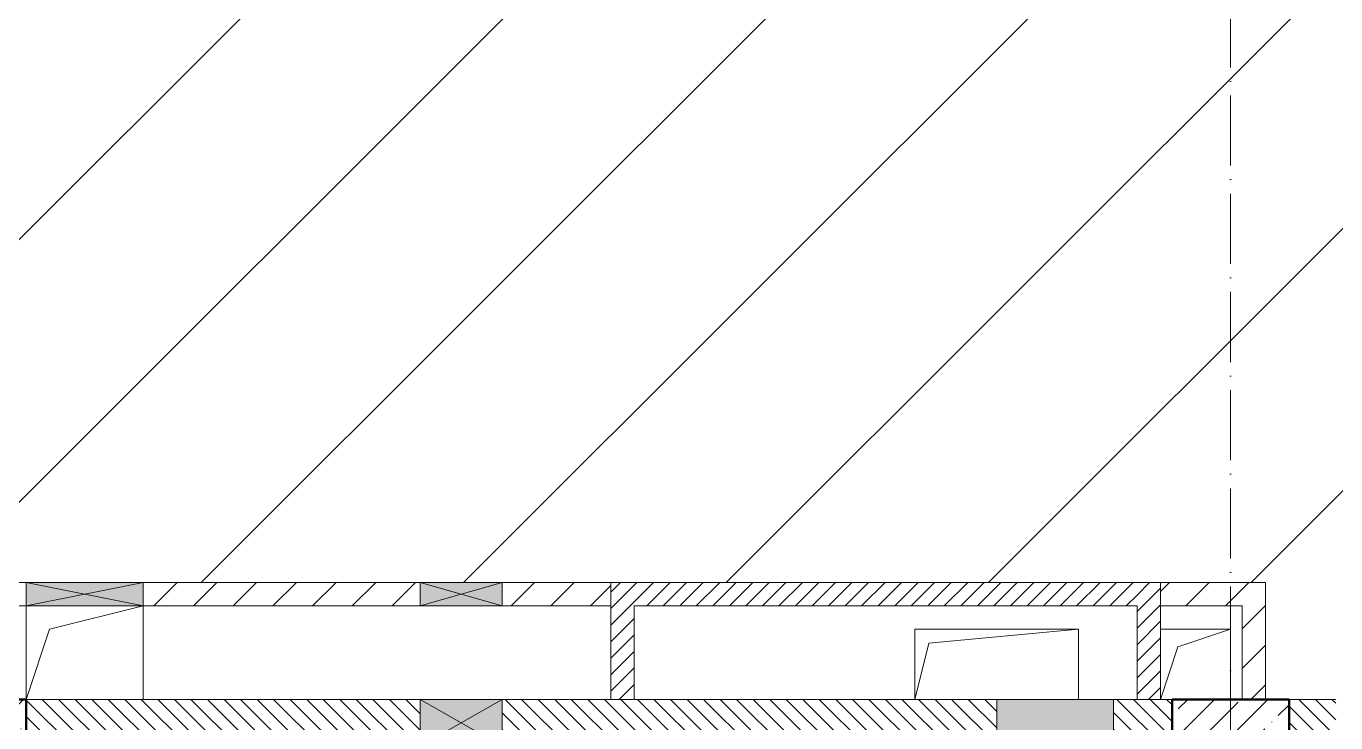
# Model space of a CAD drawing. Header units: millimetres. Extents: x -17017 to 628417, y -109036 to 199237.
# Drawn here: x 594568 to 600168, y 142865 to 145845 of the extents above; entities that cross this region are included whole.
import ezdxf

# ---------------------------------------------------------------- set-up
doc = ezdxf.new("R2010")
doc.units = ezdxf.units.MM
doc.linetypes.add('50_200_ШТРИХ_1Т_ш5_п1_п1_', pattern=[700, 500, -100, 0, -100])
for name, color, linetype, lineweight in [('3.1) ЖБ окна 1.2 м', 102, 'Continuous', 30), ('A-DETL-GENF-OTLN', 7, 'Continuous', 9), ('A-FLOR-____-OTLN', 7, 'Continuous', 9), ('A-GENM-____-OTLN', 7, 'Continuous', 9), ('A-GLAZ-____-OTLN', 7, 'Continuous', 9), ('A-WALL-____-MCUT', 7, 'Continuous', 13), ('A-WALL-____-PATT-1', 7, 'Continuous', 9), ('A-WALL-FNSH-MCUT-1', 7, 'Continuous', 9), ('S-COLS-____-MCUT', 7, 'Continuous', 50), ('S-COLS-____-OTLN', 7, 'Continuous', 9), ('S-GRID-____-OTLN-1', 7, '50_200_ШТРИХ_1Т_ш5_п1_п1_', 9), ('стяжа', 7, 'Continuous', 30)]:
    doc.layers.add(name, color=color, linetype=linetype, lineweight=lineweight)
pattern_1 = [(135, (516567.8, 90784.41), (-35.35534, -35.35534), [])]
pattern_2 = [(45, (516567.8, 90784.41), (-84.85281, 84.85281), [])]
pattern_3 = [(45, (516567.8, 90784.41), (-35.35534, 35.35534), [])]

# ---------------------------------------------------------------- blocks, each defined once
blk = doc.blocks.new('BSC_Колонна _Прямоугольная - 500х500-V36-АР1_План отверстий 2 этажа в осях 1-64_Ю-ЯЯ')
at = {"layer": 'S-COLS-____-OTLN'}
h = blk.add_hatch(dxfattribs=at)
h.set_pattern_fill('FP_46', color=256, style=0, pattern_type=2)
h.set_pattern_definition([(45, (-83150, -51931.04), (-114.04925, 114.04925), []), (45, (-83035.95, -51931.04), (-114.04925, 114.04925), [201.613, -40.323, 3.353, -36.97])])
h.paths.add_polyline_path([(-250, -250), (250, -250), (250, 250), (-250, 250)], flags=0)
at = {"layer": 'S-COLS-____-MCUT'}
for p, q in [((250, 250), (-250, 250)), ((-250, 250), (-250, -250)), ((250, -250), (250, 250)), ((-250, -250), (250, -250))]:
    blk.add_line(p, q, dxfattribs=at)
blk = doc.blocks.new('BSC_Колонна _Прямоугольная - 500х500-25978818-АР1_План отверстий 2 этажа в осях 1-64_Ю-ЯЯ')
at = {"layer": 'S-COLS-____-OTLN'}
h = blk.add_hatch(dxfattribs=at)
h.set_pattern_fill('FP_66', color=256, style=0, pattern_type=2)
h.set_pattern_definition([(45, (-77750, -51931.04), (-114.04925, 114.04925), []), (45, (-77635.95, -51931.04), (-114.04925, 114.04925), [201.613, -40.323, 3.353, -36.97])])
h.paths.add_polyline_path([(-250, -250), (250, -250), (250, 250), (-250, 250)], flags=0)
at = {"layer": 'S-COLS-____-MCUT'}
for p, q in [((250, 250), (-250, 250)), ((-250, 250), (-250, -250)), ((250, -250), (250, 250)), ((-250, -250), (250, -250))]:
    blk.add_line(p, q, dxfattribs=at)
blk = doc.blocks.new('AR_Отверстие Ниша - Лючок-32401948-АР1_План отверстий 2 этажа в осях 1-64_Ю-ЯЯ')
at = {"layer": 'A-GLAZ-____-OTLN'}
blk.add_hatch(color=256, dxfattribs=at).paths.add_polyline_path([(250, -100), (250, 100), (-250, 100), (-250, -100)], flags=0)
for p, q in [((250, 100), (-250, 100)), ((-250, 100), (-250, -100)), ((250, -100), (250, 100)), ((-250, -100), (250, -100))]:
    blk.add_line(p, q, dxfattribs=at)
blk = doc.blocks.new('AR_Отверстие прямоугольное _в плите_ - AR_Отверстие прямоугольное _в плите_-30459430-АР1_План отверстий 2 этажа в осях 1-64_Ю-ЯЯ')
at = {"layer": 'A-GENM-____-OTLN'}
for p, q in [((350, 150), (-350, 150)), ((-350, 150), (-350, -150)), ((-290, 90), (350, 150)), ((350, -150), (350, 150)), ((-350, -150), (-290, 90))]:
    blk.add_line(p, q, dxfattribs=at)
blk = doc.blocks.new('AR_Отверстие прямоугольное _в плите_ - AR_Отверстие прямоугольное _в плите_-30552814-АР1_План отверстий 2 этажа в осях 1-64_Ю-ЯЯ')
at = {"layer": 'A-GENM-____-OTLN'}
for p, q in [((-250, 200), (-250, -200)), ((-150, 100), (250, 200)), ((250, -200), (250, 200)), ((-250, -200), (-150, 100))]:
    blk.add_line(p, q, dxfattribs=at)
blk = doc.blocks.new('AR_Отверстие прямоугольное _в плите_ - AR_Отверстие прямоугольное _в плите_-30459338-АР1_План отверстий 2 этажа в осях 1-64_Ю-ЯЯ')
at = {"layer": 'A-GENM-____-OTLN'}
for p, q in [((150, 150), (-150, 150)), ((-75, 75), (150, 150)), ((150, -150), (150, 150)), ((-150, -150), (-75, 75))]:
    blk.add_line(p, q, dxfattribs=at)
blk = doc.blocks.new('AR_Отверстие прямоугольное _в стене__БезПР - AR_Отверстие прямоугольное _в стене__БезПР-36788828-АР1_План отверстий 2 этажа в осях 1-64_Ю-ЯЯ')
at = {"layer": 'A-GLAZ-____-OTLN'}
blk.add_hatch(color=256, dxfattribs=at).paths.add_polyline_path([(-250, 50), (-250, -50), (250, -50), (250, 50)], flags=0)
at = {"layer": 'A-DETL-GENF-OTLN'}
for p, q in [((-250, -50), (-250, 50)), ((-250, 50), (250, 50)), ((250, 50), (-250, -50)), ((-250, 50), (250, -50)), ((250, 50), (-250, 50)), ((-250, 50), (-250, -50)), ((250, 50), (250, -50)), ((250, -50), (250, 50)), ((250, -50), (-250, -50)), ((-250, -50), (250, -50))]:
    blk.add_line(p, q, dxfattribs=at)
at = {"layer": 'A-GLAZ-____-OTLN'}
blk.add_line((250, 50), (-250, 50), dxfattribs=at)
blk = doc.blocks.new('AR_Отверстие прямоугольное _в стене_ - AR_Отверстие прямоугольное _в стене__ОВ-36832991-АР1_План отверстий 2 этажа в осях 1-64_Ю-ЯЯ')
at = {"layer": 'A-GLAZ-____-OTLN'}
blk.add_hatch(color=256, dxfattribs=at).paths.add_polyline_path([(-175, 50), (-175, -50), (175, -50), (175, 50)], flags=0)
at = {"layer": 'A-DETL-GENF-OTLN'}
for p, q in [((-175, -50), (-175, 50)), ((-175, 50), (175, 50)), ((175, 50), (-175, -50)), ((-175, 50), (175, -50)), ((175, 50), (-175, 50)), ((-175, 50), (-175, -50)), ((175, 50), (175, -50)), ((175, -50), (175, 50)), ((175, -50), (-175, -50)), ((-175, -50), (175, -50))]:
    blk.add_line(p, q, dxfattribs=at)
blk = doc.blocks.new('AR_Отверстие прямоугольное _в стене__БезПР - AR_Отверстие прямоугольное _в стене__БезПР-36789443-АР1_План отверстий 2 этажа в осях 1-64_Ю-ЯЯ')
at = {"layer": 'A-GLAZ-____-OTLN'}
blk.add_hatch(color=256, dxfattribs=at).paths.add_polyline_path([(175, -100), (175, 100), (-175, 100), (-175, -100)], flags=0)
at = {"layer": 'A-DETL-GENF-OTLN'}
for p, q in [((-175, -100), (-175, 100)), ((-175, 100), (175, 100)), ((175, 100), (-175, -100)), ((-175, 100), (175, -100)), ((175, 100), (-175, 100)), ((-175, 100), (-175, -100)), ((175, 100), (175, -100)), ((175, -100), (175, 100)), ((175, -100), (-175, -100)), ((-175, -100), (175, -100))]:
    blk.add_line(p, q, dxfattribs=at)
at = {"layer": 'A-GLAZ-____-OTLN'}
blk.add_line((175, 100), (-175, 100), dxfattribs=at)
blk = doc.blocks.new('2этаж')
at = {"layer": 'S-GRID-____-OTLN-1', "color": 251, "ltscale": 0.6, "true_color": 0x636466}
blk.add_line((67558.3, 549908.8), (67558.3, 498997), dxfattribs=at)

msp = doc.modelspace()

# ---------------------------------------------------------------- hatches: boundary and pattern name
at = {"layer": 'A-WALL-____-PATT-1'}
h = msp.add_hatch(dxfattribs=at)
h.set_pattern_fill('FP_4', color=256, style=0, pattern_type=2)
h.set_pattern_definition(pattern_2)
h.paths.add_polyline_path([(596090.1, 143365.5), (596252.8, 143365.5), (596252.8, 143465.5), (595067.8, 143465.5), (595067.8, 143365.5)], flags=0)
h.paths.add_polyline_path([(597067.8, 143365.5), (597067.8, 143465.5), (596602.8, 143465.5), (596602.8, 143365.5)], flags=0)
h.paths.add_polyline_path([(594322.6, 143365.5), (594567.8, 143365.5), (594567.8, 143465.5), (594067.8, 143465.5), (594067.8, 143365.5), (594167.8, 143365.5)], flags=0)
h = msp.add_hatch(dxfattribs=at)
h.set_pattern_fill('FP_5', color=256, style=0, pattern_type=2)
h.set_pattern_definition(pattern_3)
h.paths.add_polyline_path([(599317.8, 143365.5), (599317.8, 143465.5), (597067.8, 143465.5), (597067.8, 143365.5), (597857.6, 143365.5)], flags=0)
h = msp.add_hatch(dxfattribs=at)
h.set_pattern_fill('FP_5', color=256, style=0, pattern_type=2)
h.set_pattern_definition(pattern_3)
h.paths.add_polyline_path([(599417.8, 142965.5), (599417.8, 143465.5), (599317.8, 143465.5), (599317.8, 142965.5)], flags=0)
h = msp.add_hatch(dxfattribs=at)
h.set_pattern_fill('FP_4', color=256, style=0, pattern_type=2)
h.set_pattern_definition(pattern_2)
h.paths.add_polyline_path([(599417.8, 143365.5), (599767.8, 143365.5), (599767.8, 143465.5), (599417.8, 143465.5)], flags=0)
h = msp.add_hatch(dxfattribs=at)
h.set_pattern_fill('FP_4', color=256, style=0, pattern_type=2)
h.set_pattern_definition(pattern_2)
h.paths.add_polyline_path([(599867.8, 142965.5), (599867.8, 143465.5), (599767.8, 143465.5), (599767.8, 142965.5)], flags=0)
h = msp.add_hatch(dxfattribs=at)
h.set_pattern_fill('FP_5', color=256, style=0, pattern_type=2)
h.set_pattern_definition(pattern_3)
h.paths.add_polyline_path([(597167.8, 142965.5), (597167.8, 143365.5), (597067.8, 143365.5), (597067.8, 142965.5)], flags=0)
h = msp.add_hatch(dxfattribs=at)
h.set_pattern_fill('FP_6', color=256, style=0, pattern_type=2)
h.set_pattern_definition(pattern_1)
h.paths.add_polyline_path([(598717.8, 142765.5), (598717.8, 142965.5), (596602.8, 142965.5), (596602.8, 142765.5), (597857.6, 142765.5)], flags=0)
h.paths.add_polyline_path([(599467.8, 142765.5), (599467.8, 142965.5), (599217.8, 142965.5), (599217.8, 142765.5)], flags=0)
h.paths.add_polyline_path([(596252.8, 142765.5), (596252.8, 142965.5), (594567.8, 142965.5), (594567.8, 142765.5), (596090.1, 142765.5)], flags=0)
h = msp.add_hatch(dxfattribs=at)
h.set_pattern_fill('FP_6', color=256, style=0, pattern_type=2)
h.set_pattern_definition(pattern_1)
h.paths.add_polyline_path([(604232.8, 142765.5), (604232.8, 142965.5), (602977.8, 142965.5), (602977.8, 142765.5)], flags=0)
h.paths.add_polyline_path([(601392.6, 142765.5), (602277.8, 142765.5), (602277.8, 142965.5), (600867.8, 142965.5), (600867.8, 142765.5)], flags=0)
h.paths.add_polyline_path([(599967.8, 142765.5), (600167.8, 142765.5), (600167.8, 142965.5), (599967.8, 142965.5)], flags=0)
at = {"layer": 'стяжа'}
h = msp.add_hatch(dxfattribs=at)
h.set_pattern_fill('ANSI31', color=5, scale=250)
h.set_pattern_definition([(45, (473308.1, 27070.75), (-561.266, 561.266), [])])
h.paths.add_polyline_path([(594067.8, 142315.5), (594067.8, 142465.5), (594067.8, 142965.5), (594067.8, 143465.5), (594567.8, 143465.5), (595067.8, 143465.5), (596252.8, 143465.5), (596602.8, 143465.5), (599867.8, 143465.5), (599867.8, 142965.5), (599967.8, 142965.5), (600167.8, 142965.5), (600867.8, 142965.5), (602277.8, 142965.5), (602977.8, 142965.5), (604232.8, 142965.5), (604232.8, 145965.5), (604117.8, 145965.5), (604067.8, 145965.5), (603677.8, 145965.5), (603227.8, 145965.5), (602992.8, 145965.5), (602992.8, 145959.5), (602923.8, 145959.5), (602917.8, 145959.5), (602842.8, 145959.5), (602492.8, 145965.5), (602492.8, 145959.5), (602417.8, 145959.5), (602411.8, 145959.5), (602342.8, 145959.5), (602027.8, 145965.5), (601577.8, 145965.5), (601342.8, 145965.5), (601342.8, 145959.5), (601273.8, 145959.5), (601267.8, 145959.5), (601192.8, 145959.5), (600467.8, 145965.5), (600167.8, 145965.5), (599967.8, 145965.5), (599467.8, 145965.5), (597527.8, 145965.5), (597177.8, 145965.5), (596842.8, 145965.5), (596842.8, 145959.5), (596767.8, 145959.5), (596761.8, 145959.5), (596692.8, 145959.5), (595842.8, 145965), (595842.8, 145959.5), (595773.8, 145959.5), (595767.8, 145959.5), (595692.8, 145959.5), (594567.8, 145965.5), (594067.8, 145965.5), (593917.8, 145965.5), (593217.8, 145965.5), (593092.8, 145965.5), (593092.8, 145959.5), (593017.8, 145959.5), (593011.8, 145959.5), (592942.8, 145959.5), (592717.8, 145965.5), (592017.8, 145965.5), (591942.8, 145965.5), (591942.8, 145959.5), (591873.8, 145959.5), (591867.8, 145959.5), (591792.8, 145959.5), (591567.8, 145965.5), (591567.8, 145915.5), (591567.8, 145415.5), (591517.8, 145415.5), (591517.8, 145315.5), (591317.8, 145315.5), (591317.8, 145240.5), (591323.8, 145240.5), (591323.8, 145165.5), (591317.8, 143365.5), (591323.8, 143365.5), (591323.8, 143290.5), (591317.8, 142965.5), (591567.8, 142965.5), (591567.8, 142465.5), (591517.8, 142465.5), (591517.8, 142365.5), (591317.8, 142365.5), (591317.8, 142240.5), (591323.8, 142240.5), (591323.8, 142165.5), (591317.8, 140365.5), (591323.8, 140365.5), (591323.8, 140290.5), (591317.8, 139240.5), (591323.8, 139240.5), (591323.8, 139165.5), (591317.8, 137365.5), (591323.8, 137365.5), (591323.8, 137290.5), (591317.8, 137215.5), (591567.8, 137215.5), (591567.8, 136715.5), (591517.8, 136715.5), (591517.8, 136615.5), (591317.8, 136615.5), (591317.8, 136240.5), (591323.8, 136240.5), (591323.8, 136165.5), (591317.8, 134365.5), (591323.8, 134365.5), (591323.8, 134290.5), (591317.8, 134265.5), (591567.8, 134265.5), (591567.8, 133965.5), (594067.8, 133965.5), (594067.8, 134265.5), (594567.8, 134265.5), (594567.8, 133965.5), (599467.8, 133965.5), (599467.8, 134265.5), (599967.8, 134265.5), (599967.8, 133965.5), (601442.8, 133965.5), (601442.8, 133971.5), (601517.8, 133971.5), (603517.8, 133965.5), (603517.8, 133971.5), (603592.8, 133971.5), (605317.8, 133965.5), (605317.8, 134265.5), (605317.8, 134440.5), (605311.8, 134440.5), (605311.8, 134515.5), (605317.8, 135465.5), (605317.8, 136465.5), (605317.8, 136615.5), (605311.8, 136615.5), (605311.8, 136690.5), (605317.8, 136715.5), (602767.8, 136715.5), (601667.8, 136715.5), (601442.8, 136715.5), (601442.8, 136709.5), (601367.8, 136709.5), (601361.8, 136709.5), (601292.8, 136709.5), (600292.8, 136715), (600292.8, 136709.5), (600223.8, 136709.5), (600217.8, 136709.5), (600142.8, 136709.5), (599967.8, 136715.5), (599467.8, 136715.5), (594567.8, 136715.5), (594067.8, 136715.5), (594067.8, 137215.5), (594067.8, 137715.5), (594067.8, 138285.6), (594067.8, 141815.5)])

# ---------------------------------------------------------------- linework, layer by layer
at = {"layer": 'A-FLOR-____-OTLN'}
for p, q in [((594567.8, 142965.5), (594567.8, 143365.5)), ((595067.8, 143365.5), (595067.8, 142965.5)), ((598367.8, 143265.5), (599067.8, 143265.5)), ((598367.8, 142965.5), (598367.8, 143265.5)), ((599067.8, 143265.5), (599067.8, 142965.5)), ((599417.8, 143265.5), (599717.8, 143265.5)), ((599717.8, 143265.5), (599717.8, 142965.5))]:
    msp.add_line(p, q, dxfattribs=at)
at = {"layer": 'A-WALL-____-MCUT'}
for p, q in [((596252.8, 142965.5), (594567.8, 142965.5)), ((598717.8, 142965.5), (596602.8, 142965.5)), ((599467.8, 142965.5), (599217.8, 142965.5)), ((600167.8, 142965.5), (599967.8, 142965.5))]:
    msp.add_line(p, q, dxfattribs=at)
at = {"layer": 'A-WALL-FNSH-MCUT-1'}
for p, q in [((594567.8, 143465.5), (594067.8, 143465.5)), ((596252.8, 143465.5), (595067.8, 143465.5)), ((599867.8, 143465.5), (596602.8, 143465.5)), ((597067.8, 143465.5), (597067.8, 142965.5)), ((599417.8, 142965.5), (599417.8, 143465.5)), ((599867.8, 142965.5), (599867.8, 143465.5)), ((594167.8, 143365.5), (594567.8, 143365.5)), ((595067.8, 143365.5), (596252.8, 143365.5)), ((596602.8, 143365.5), (597067.8, 143365.5)), ((597167.8, 142965.5), (597167.8, 143365.5)), ((597167.8, 143365.5), (599317.8, 143365.5)), ((599317.8, 143365.5), (599317.8, 142965.5)), ((599417.8, 143365.5), (599767.8, 143365.5)), ((599767.8, 143365.5), (599767.8, 142965.5))]:
    msp.add_line(p, q, dxfattribs=at)

# ---------------------------------------------------------------- block references
at = {"layer": '3.1) ЖБ окна 1.2 м'}
msp.add_blockref('2этаж', (532159.5, -368231.5), dxfattribs=at)
at = {"layer": 'A-GENM-____-OTLN'}
for name, p in [('AR_Отверстие прямоугольное _в плите_ - AR_Отверстие прямоугольное _в плите_-30552814-АР1_План отверстий 2 этажа в осях 1-64_Ю-ЯЯ', (594817.8, 143165.5)), ('AR_Отверстие прямоугольное _в плите_ - AR_Отверстие прямоугольное _в плите_-30459430-АР1_План отверстий 2 этажа в осях 1-64_Ю-ЯЯ', (598717.8, 143115.5)), ('AR_Отверстие прямоугольное _в плите_ - AR_Отверстие прямоугольное _в плите_-30459338-АР1_План отверстий 2 этажа в осях 1-64_Ю-ЯЯ', (599567.8, 143115.5))]:
    msp.add_blockref(name, p, dxfattribs=at)
at = {"layer": 'A-GLAZ-____-OTLN', "rotation": 180}
for name, p in [('AR_Отверстие прямоугольное _в стене__БезПР - AR_Отверстие прямоугольное _в стене__БезПР-36788828-АР1_План отверстий 2 этажа в осях 1-64_Ю-ЯЯ', (594817.8, 143415.5)), ('AR_Отверстие прямоугольное _в стене_ - AR_Отверстие прямоугольное _в стене__ОВ-36832991-АР1_План отверстий 2 этажа в осях 1-64_Ю-ЯЯ', (596427.8, 143415.5))]:
    msp.add_blockref(name, p, dxfattribs=at)
at = {"layer": 'A-GLAZ-____-OTLN'}
for name, p in [('AR_Отверстие прямоугольное _в стене__БезПР - AR_Отверстие прямоугольное _в стене__БезПР-36789443-АР1_План отверстий 2 этажа в осях 1-64_Ю-ЯЯ', (596427.8, 142865.5)), ('AR_Отверстие Ниша - Лючок-32401948-АР1_План отверстий 2 этажа в осях 1-64_Ю-ЯЯ', (598967.8, 142865.5))]:
    msp.add_blockref(name, p, dxfattribs=at)
at = {"layer": 'S-COLS-____-OTLN'}
for name, p in [('BSC_Колонна _Прямоугольная - 500х500-25978818-АР1_План отверстий 2 этажа в осях 1-64_Ю-ЯЯ', (594317.8, 142715.5)), ('BSC_Колонна _Прямоугольная - 500х500-V36-АР1_План отверстий 2 этажа в осях 1-64_Ю-ЯЯ', (599717.8, 142715.5))]:
    msp.add_blockref(name, p, dxfattribs=at)

doc.saveas('drawing.dxf')
